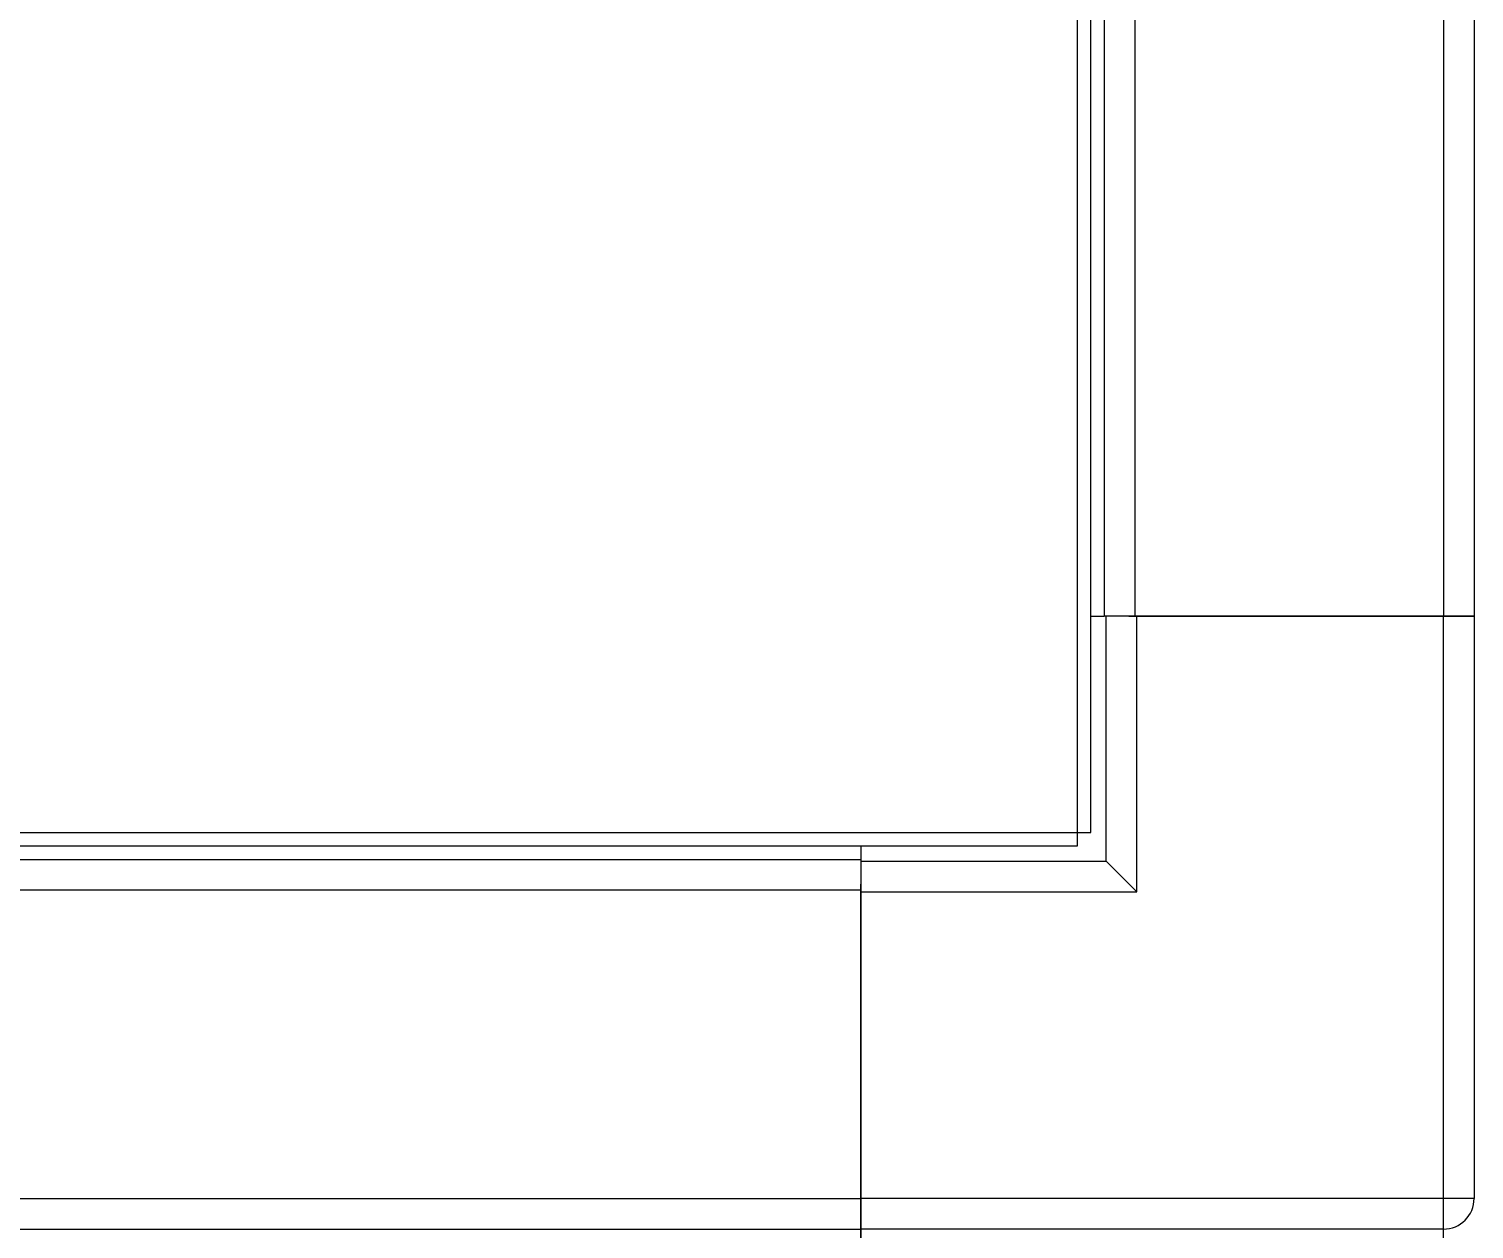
# Model space of a CAD drawing. Header units: millimetres. Extents: x 2513 to 2669, y 1505 to 1675.
# Drawn here: x 2557.4995 to 2557.6784, y 1512.7755 to 1512.9241 of the extents above; entities that cross this region are included whole.
import ezdxf

# ---------------------------------------------------------------- set-up
doc = ezdxf.new("R2010")
doc.units = ezdxf.units.MM
doc.layers.add('DTM_AXES', color=7, linetype='Continuous')

msp = doc.modelspace()

# ---------------------------------------------------------------- linework, layer by layer
at = {"color": 7, "linetype": 'Continuous'}
for p, q in [((2557.6292926405, 1512.822946675728), (2557.6292926405, 1512.936933482198)), ((2557.630936861275, 1512.824590896505), (2557.630936861275, 1512.93464115605)), ((2557.630936861275, 1512.851396070762), (2557.632597626567, 1512.851396070762)), ((2557.632842311351, 1512.821041225654), (2557.632842311351, 1512.851396070762)), ((2557.635660370412, 1512.851396070762), (2557.678374579015, 1512.851396070762)), ((2557.636636666994, 1512.817246870015), (2557.636636666994, 1512.851396070762)), ((2557.674580223376, 1512.699621845222), (2557.674580223376, 1512.851396070762)), ((2557.678374579015, 1512.851396070762), (2557.678374579015, 1512.779303313631)), ((2556.79074004439, 1512.824590896505), (2557.630936861275, 1512.824590896505)), ((2556.792384265168, 1512.822946675728), (2557.6292926405, 1512.822946675728)), ((2557.602487466243, 1512.822946675728), (2557.602487466243, 1512.82128591044)), ((2557.602487466243, 1512.821041225654), (2557.632842311351, 1512.821041225654)), ((2557.632842311351, 1512.821041225654), (2557.636636666994, 1512.817246870015)), ((2557.602487466243, 1512.732794749392), (2557.602487466243, 1512.818223166593)), ((2557.602487466243, 1512.817246870015), (2557.636636666994, 1512.817246870015)), ((2557.678374579015, 1512.779303313631), (2557.602487466243, 1512.779303313631)), ((2557.674580223376, 1512.775508957992), (2557.602487466243, 1512.775508957992))]:
    msp.add_line(p, q, dxfattribs=at)
msp.add_arc((2557.674580223376, 1512.779303313631), 0.003794355638499862, 270, 0, dxfattribs=at)
at = {"layer": 'DTM_AXES', "color": 7, "linetype": 'Continuous'}
for p, q in [((2557.674580223376, 1513.63556290272), (2557.674580223376, 1512.851396070762)), ((2557.678374579015, 1513.63556290272), (2557.678374579015, 1512.851396070762)), ((2557.632597626567, 1512.932886479335), (2557.632597626567, 1512.851396070762)), ((2557.636391982202, 1512.930046585462), (2557.636391982202, 1512.851396070762)), ((2557.678374579015, 1512.851396070762), (2557.632597626567, 1512.851396070762)), ((2556.818320634289, 1512.82128591044), (2557.602487466243, 1512.82128591044)), ((2557.602487466243, 1512.82128591044), (2557.602487466243, 1512.729732005544)), ((2556.818320634289, 1512.817491554801), (2557.602487466243, 1512.817491554801)), ((2556.818320634289, 1512.779303313631), (2557.602487466243, 1512.779303313631)), ((2556.818320634289, 1512.775508957992), (2557.602487466243, 1512.775508957992))]:
    msp.add_line(p, q, dxfattribs=at)

doc.saveas('drawing.dxf')
